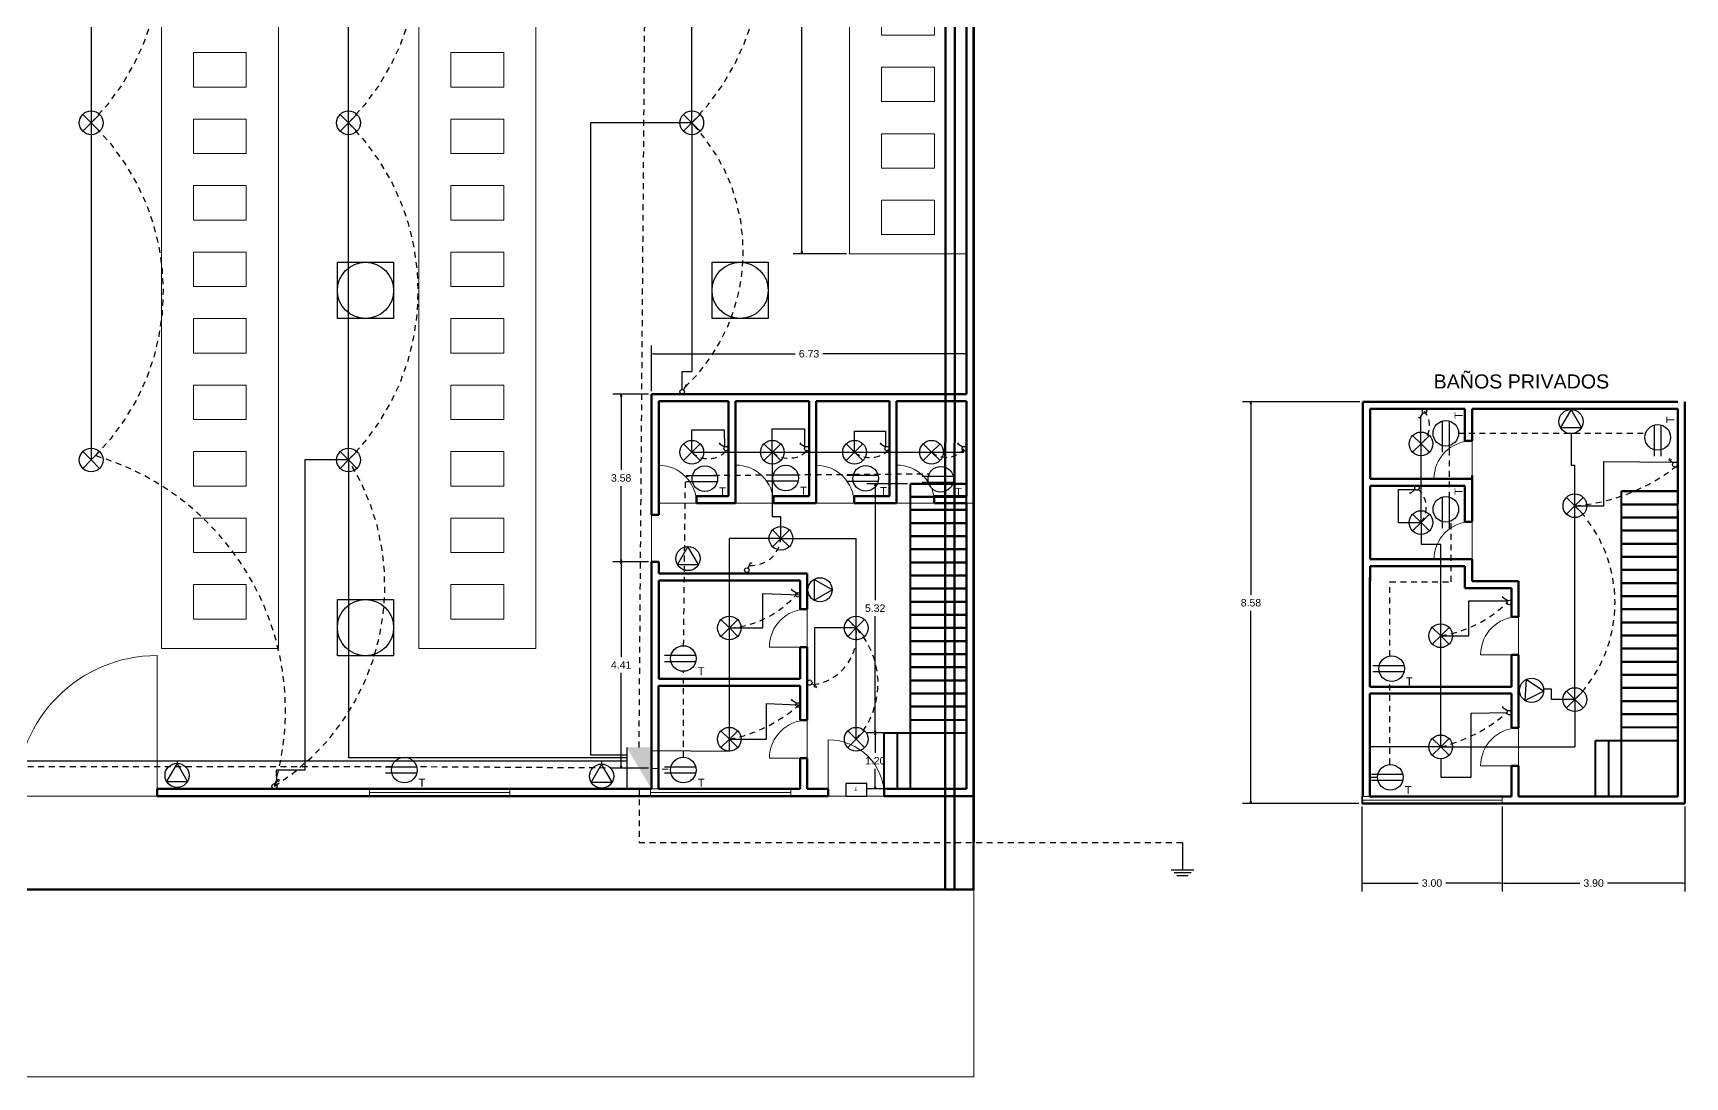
# Model space of a CAD drawing. Header units: metres. Extents: x -1 to 720, y -8 to 179.
# Drawn here: x 584.1 to 619.37, y 100.02 to 122.31 of the extents above; entities that cross this region are included whole.
import ezdxf

# ---------------------------------------------------------------- set-up
doc = ezdxf.new("R2010")
doc.units = ezdxf.units.M
doc.header["$PDMODE"] = 34
doc.linetypes.add('HIDDEN2', pattern=[0.1875, 0.125, -0.0625])
for name, color, linetype in [('0-ANOTATION', 7, 'Continuous'), ('0-Dimension', 9, 'Continuous'), ('E-AUXL', 7, 'Continuous')]:
    doc.layers.add(name, color=color, linetype=linetype)
for name, color, linetype, lineweight in [('A-AREA', 7, 'Continuous', 5), ('A-DOOR', 251, 'Continuous', 18), ('A-EQPM', 46, 'Continuous', 18), ('A-FLOR-LEVL', 145, 'Continuous', 18), ('A-FURN', 46, 'Continuous', 18), ('A-GLAZ', 2, 'Continuous', 18), ('A-ROOF', 226, 'Continuous', 53), ('A-WALL', 7, 'Continuous', 60), ('S-BEAM', 1, 'Continuous', 50), ('S-STRS', 4, 'Continuous', 40), ('S-WALL', 7, 'Continuous', 60)]:
    doc.layers.add(name, color=color, linetype=linetype, lineweight=lineweight)
doc.styles.get("Standard").update_dxf_attribs({"font": 'arial.ttf'})
doc.dimstyles.new('DAPC Standard', dxfattribs={"dimtxt": 0.3, "dimasz": 0.18, "dimexe": 0.18, "dimexo": 0.0625, "dimgap": 0.09, "dimtad": 0, "dimtih": 1, "dimtoh": 1, "dimzin": 0, "dimdsep": 46, "dimtxsty": 'Standard', "dimblk": 'CLOSEDBLANK', "dimcen": 0.09, "dimazin": 0, "dimtfac": 1, "dimtofl": 0, "dimtmove": 0, "dimatfit": 3, "dimfxl": 1, "dimtolj": 1, "dimtzin": 0, "dimarcsym": 0})

# ---------------------------------------------------------------- blocks, each defined once
blk = doc.blocks.new('*U85')
at = {"layer": 'A-FURN'}
for points in [[(-1.25, 14.849), (1.25, 14.849), (1.25, 1.5), (-1.25, 1.5)], [(-1.25, -1.5), (1.25, -1.5), (1.25, -14.849), (-1.25, -14.849)]]:
    blk.add_lwpolyline(points, close=True, dxfattribs=at)
blk = doc.blocks.new('*U86')
at = {"layer": 'A-FURN', "color": 0, "linetype": 'ByBlock', "lineweight": -2, "transparency": 16777216}
for p in [(0, 0), (5.5, 0), (11, 0), (16.5, 0)]:
    blk.add_blockref('*U85', p, dxfattribs=at)
blk = doc.blocks.new('*U72')
at = {"layer": 'A-EQPM'}
blk.add_lwpolyline([(-0.565, -0.3675), (0.565, -0.3675), (0.565, 0.3675), (-0.565, 0.3675)], close=True, dxfattribs=at)
blk = doc.blocks.new('*U87')
at = {"layer": 'A-EQPM', "color": 0, "linetype": 'ByBlock', "lineweight": -2, "transparency": 16777216}
for p in [(0, 11.36), (0, 9.94), (0, 8.52), (0, 7.1), (0, 5.68), (0, 4.26), (0, 2.84), (0, 1.42), (0, 0)]:
    blk.add_blockref('*U72', p, dxfattribs=at)
blk = doc.blocks.new('*U73')
at = {"layer": 'A-EQPM'}
blk.add_lwpolyline([(-0.565, -0.3675), (0.565, -0.3675), (0.565, 0.3675), (-0.565, 0.3675)], close=True, dxfattribs=at)
blk = doc.blocks.new('*U74')
at = {"layer": 'A-EQPM', "color": 0, "linetype": 'ByBlock', "lineweight": -2, "transparency": 16777216}
for p in [(0, 11.36), (0, 9.94), (0, 8.52), (0, 7.1), (0, 5.68), (0, 4.26), (0, 2.84), (0, 1.42), (0, 0)]:
    blk.add_blockref('*U73', p, dxfattribs=at)
blk = doc.blocks.new('*U83')
at = {"layer": 'A-EQPM'}
blk.add_lwpolyline([(-0.565, -0.3675), (0.565, -0.3675), (0.565, 0.3675), (-0.565, 0.3675)], close=True, dxfattribs=at)
blk = doc.blocks.new('*U84')
at = {"layer": 'A-EQPM', "color": 0, "linetype": 'ByBlock', "lineweight": -2, "transparency": 16777216}
for p in [(0, 22.72), (0, 21.3), (0, 19.88), (0, 18.46), (0, 17.04), (0, 15.62), (0, 14.2), (0, 12.78), (0, 11.36), (0, 9.94), (0, 8.52), (0, 7.1), (0, 5.68), (0, 4.26), (0, 2.84), (0, 1.42), (0, 0)]:
    blk.add_blockref('*U83', p, dxfattribs=at)
blk = doc.blocks.new('RETIE-Lampara')
for points in [[(21.81, -2.47), (19.33, 0), (16.85, 2.47)], [(16.85, -2.47), (19.33, 0), (21.81, 2.47)]]:
    blk.add_lwpolyline(points)
blk.add_circle((19.33, 0), 3.5)
blk = doc.blocks.new('RETIE-Toma corriente monofásico')
for p, q in [((-5.87, 1), (3.87, 1)), ((-3.87, -1), (-5.87, -1)), ((3.87, -1), (-3.87, -1))]:
    blk.add_line(p, q)
blk.add_circle((0, 0), 4)
at = {"insert": (4.47, -2.71), "char_height": 2.5, "attachment_point": 1}
blk.add_mtext_dynamic_manual_height_columns('T', width=1.9041, gutter_width=12.5, heights=[0], dxfattribs=at)
blk = doc.blocks.new('RETIE-Tablero de distribucion')
for p, q in [((20, 0), (20, 12)), ((0, 0), (20, 0))]:
    blk.add_line(p, q)
blk.add_solid([(0, 0), (0, 12), (20, 12)])
blk = doc.blocks.new('RETIE- Interruptor unipolar con tiempo de cierre')
for p, q in [((9.5, 22.9), (29.6, 54.5)), ((29.6, 54.5), (35.4, 48.8))]:
    blk.add_line(p, q)
blk.add_circle((0, 13.4), 13.4)
blk = doc.blocks.new('RETIE - Interruptor bipolar')
for p, q in [((20, 86), (35, 112)), ((35, 112), (65, 164)), ((50, 138), (76, 123)), ((65, 164), (91, 149))]:
    blk.add_line(p, q)
blk.add_circle((0, 45), 45)
blk = doc.blocks.new('RETIE- Tierra')
for p, q in [((0, 85.4), (0, 14.6)), ((-29.3, 14.6), (29.3, 14.6)), ((-22, 7.3), (22, 7.3)), ((-14.6, 0), (14.6, 0))]:
    blk.add_line(p, q)
blk = doc.blocks.new('_ClosedBlank')
at = {"color": 0, "linetype": 'ByBlock', "lineweight": -2}
for p, q in [((-1, 0.17), (0, 0)), ((-1, 0.17), (-1, -0.17)), ((0, 0), (-1, -0.17))]:
    blk.add_line(p, q, dxfattribs=at)
blk = doc.blocks.new('*D342')
at = {"layer": '0-Dimension', "color": 0, "lineweight": -2, "transparency": 16777216}
for p, q in [((601.47, 141.871), (600.333, 141.871)), ((600.513, 141.826), (600.513, 129.906)), ((600.513, 117.645), (600.513, 129.565)), ((601.47, 117.6), (600.333, 117.6))]:
    blk.add_line(p, q, dxfattribs=at)
at = {"layer": 'Defpoints', "color": 0, "transparency": 16777216}
for p in [(600.513, 141.871), (601.533, 141.871), (601.533, 117.6)]:
    blk.add_point(p, dxfattribs=at)
at = {"layer": '0-Dimension', "color": 0, "lineweight": -2, "transparency": 16777216, "xscale": 0.045, "yscale": 0.045, "zscale": 0.045}
for p, rotation in [((600.513, 141.871), 90), ((600.513, 117.6), 270)]:
    blk.add_blockref('_ClosedBlank', p, dxfattribs=dict(at, rotation=rotation))
at = {"layer": '0-Dimension', "color": 0, "transparency": 16777216, "insert": (600.513, 129.736), "char_height": 0.16, "attachment_point": 5}
blk.add_mtext('\\A1;24.27', dxfattribs=at)
blk = doc.blocks.new('*D343')
at = {"layer": '0-Dimension', "color": 0, "lineweight": -2, "transparency": 16777216}
for p, q in [((597.305, 114.663), (597.305, 115.644)), ((597.35, 115.464), (600.371, 115.464)), ((603.988, 115.464), (600.967, 115.464)), ((604.033, 114.663), (604.033, 115.644))]:
    blk.add_line(p, q, dxfattribs=at)
at = {"layer": 'Defpoints', "color": 0, "transparency": 16777216}
for p in [(604.033, 115.464), (597.305, 114.6), (604.033, 114.6)]:
    blk.add_point(p, dxfattribs=at)
at = {"layer": '0-Dimension', "color": 0, "lineweight": -2, "transparency": 16777216, "xscale": 0.045, "yscale": 0.045, "zscale": 0.045, "rotation": 180}
blk.add_blockref('_ClosedBlank', (597.305, 115.464), dxfattribs=at)
at = {"layer": '0-Dimension', "color": 0, "lineweight": -2, "transparency": 16777216, "xscale": 0.045, "yscale": 0.045, "zscale": 0.045}
blk.add_blockref('_ClosedBlank', (604.033, 115.464), dxfattribs=at)
at = {"layer": '0-Dimension', "color": 0, "transparency": 16777216, "insert": (600.669, 115.464), "char_height": 0.16, "attachment_point": 5}
blk.add_mtext('\\A1;6.73', dxfattribs=at)
blk = doc.blocks.new('*D346')
at = {"layer": '0-Dimension', "color": 0, "lineweight": -2, "transparency": 16777216}
for p, q in [((597.243, 111.022), (596.476, 111.022)), ((596.656, 110.977), (596.656, 108.989)), ((596.656, 106.66), (596.656, 108.648)), ((597.243, 106.615), (596.476, 106.615))]:
    blk.add_line(p, q, dxfattribs=at)
at = {"layer": 'Defpoints', "color": 0, "transparency": 16777216}
for p in [(596.656, 111.022), (597.305, 111.022), (597.305, 106.615)]:
    blk.add_point(p, dxfattribs=at)
at = {"layer": '0-Dimension', "color": 0, "lineweight": -2, "transparency": 16777216, "xscale": 0.045, "yscale": 0.045, "zscale": 0.045}
for p, rotation in [((596.656, 111.022), 90), ((596.656, 106.615), 270)]:
    blk.add_blockref('_ClosedBlank', p, dxfattribs=dict(at, rotation=rotation))
at = {"layer": '0-Dimension', "color": 0, "transparency": 16777216, "insert": (596.656, 108.818), "char_height": 0.16, "attachment_point": 5}
blk.add_mtext('\\A1;4.41', dxfattribs=at)
blk = doc.blocks.new('*D347')
at = {"layer": '0-Dimension', "color": 0, "lineweight": -2, "transparency": 16777216}
for p, q in [((597.243, 114.6), (596.476, 114.6)), ((596.656, 114.555), (596.656, 112.983)), ((596.656, 111.067), (596.656, 112.639)), ((597.243, 111.022), (596.476, 111.022))]:
    blk.add_line(p, q, dxfattribs=at)
at = {"layer": 'Defpoints', "color": 0, "transparency": 16777216}
for p in [(596.656, 114.6), (597.305, 114.6), (597.305, 111.022)]:
    blk.add_point(p, dxfattribs=at)
at = {"layer": '0-Dimension', "color": 0, "lineweight": -2, "transparency": 16777216, "xscale": 0.045, "yscale": 0.045, "zscale": 0.045}
for p, rotation in [((596.656, 114.6), 90), ((596.656, 111.022), 270)]:
    blk.add_blockref('_ClosedBlank', p, dxfattribs=dict(at, rotation=rotation))
at = {"layer": '0-Dimension', "color": 0, "transparency": 16777216, "insert": (596.656, 112.811), "char_height": 0.16, "attachment_point": 5}
blk.add_mtext('\\A1;3.58', dxfattribs=at)
blk = doc.blocks.new('*D348')
at = {"layer": '0-Dimension', "color": 0, "lineweight": -2, "transparency": 16777216}
for p, q in [((602.77, 112.69), (601.901, 112.69)), ((602.081, 112.645), (602.081, 110.202)), ((602.081, 107.415), (602.081, 109.859)), ((602.77, 107.37), (601.901, 107.37))]:
    blk.add_line(p, q, dxfattribs=at)
at = {"layer": 'Defpoints', "color": 0, "transparency": 16777216}
for p in [(602.833, 112.69), (602.081, 107.37), (602.833, 107.37)]:
    blk.add_point(p, dxfattribs=at)
at = {"layer": '0-Dimension', "color": 0, "lineweight": -2, "transparency": 16777216, "xscale": 0.045, "yscale": 0.045, "zscale": 0.045}
for p, rotation in [((602.081, 112.69), 90), ((602.081, 107.37), 270)]:
    blk.add_blockref('_ClosedBlank', p, dxfattribs=dict(at, rotation=rotation))
at = {"layer": '0-Dimension', "color": 0, "transparency": 16777216, "insert": (602.081, 110.03), "char_height": 0.16, "attachment_point": 5}
blk.add_mtext('\\A1;5.32', dxfattribs=at)
blk = doc.blocks.new('*D349')
at = {"layer": '0-Dimension', "color": 0, "lineweight": -2, "transparency": 16777216}
for p, q in [((602.77, 107.37), (601.901, 107.37)), ((602.081, 107.325), (602.081, 106.943)), ((602.081, 106.218), (602.081, 106.6)), ((602.77, 106.173), (601.901, 106.173))]:
    blk.add_line(p, q, dxfattribs=at)
at = {"layer": 'Defpoints', "color": 0, "transparency": 16777216}
for p in [(602.833, 107.37), (602.081, 106.173), (602.833, 106.173)]:
    blk.add_point(p, dxfattribs=at)
at = {"layer": '0-Dimension', "color": 0, "lineweight": -2, "transparency": 16777216, "xscale": 0.045, "yscale": 0.045, "zscale": 0.045}
for p, rotation in [((602.081, 107.37), 90), ((602.081, 106.173), 270)]:
    blk.add_blockref('_ClosedBlank', p, dxfattribs=dict(at, rotation=rotation))
at = {"layer": '0-Dimension', "color": 0, "transparency": 16777216, "insert": (602.081, 106.772), "char_height": 0.16, "attachment_point": 5}
blk.add_mtext('\\A1;1.20', dxfattribs=at)
blk = doc.blocks.new('*D371')
at = {"layer": '0-Dimension', "color": 0, "lineweight": -2, "transparency": 16777216}
for p, q in [((612.472, 105.794), (612.472, 103.981)), ((615.472, 105.794), (615.472, 103.981)), ((612.517, 104.161), (613.674, 104.161)), ((615.427, 104.161), (614.269, 104.161))]:
    blk.add_line(p, q, dxfattribs=at)
at = {"layer": 'Defpoints', "color": 0, "transparency": 16777216}
for p in [(612.472, 105.857), (615.472, 105.857), (615.472, 104.161)]:
    blk.add_point(p, dxfattribs=at)
at = {"layer": '0-Dimension', "color": 0, "lineweight": -2, "transparency": 16777216, "xscale": 0.045, "yscale": 0.045, "zscale": 0.045, "rotation": 180}
blk.add_blockref('_ClosedBlank', (612.472, 104.161), dxfattribs=at)
at = {"layer": '0-Dimension', "color": 0, "lineweight": -2, "transparency": 16777216, "xscale": 0.045, "yscale": 0.045, "zscale": 0.045}
blk.add_blockref('_ClosedBlank', (615.472, 104.161), dxfattribs=at)
at = {"layer": '0-Dimension', "color": 0, "transparency": 16777216, "insert": (613.972, 104.161), "char_height": 0.16, "attachment_point": 5}
blk.add_mtext('\\A1;3.00', dxfattribs=at)
blk = doc.blocks.new('*D372')
at = {"layer": '0-Dimension', "color": 0, "lineweight": -2, "transparency": 16777216}
for p, q in [((615.472, 105.794), (615.472, 103.981)), ((619.374, 105.794), (619.374, 103.981)), ((615.517, 104.161), (617.126, 104.161)), ((619.329, 104.161), (617.721, 104.161))]:
    blk.add_line(p, q, dxfattribs=at)
at = {"layer": 'Defpoints', "color": 0, "transparency": 16777216}
for p in [(615.472, 105.857), (619.374, 105.857), (619.374, 104.161)]:
    blk.add_point(p, dxfattribs=at)
at = {"layer": '0-Dimension', "color": 0, "lineweight": -2, "transparency": 16777216, "xscale": 0.045, "yscale": 0.045, "zscale": 0.045, "rotation": 180}
blk.add_blockref('_ClosedBlank', (615.472, 104.161), dxfattribs=at)
at = {"layer": '0-Dimension', "color": 0, "lineweight": -2, "transparency": 16777216, "xscale": 0.045, "yscale": 0.045, "zscale": 0.045}
blk.add_blockref('_ClosedBlank', (619.374, 104.161), dxfattribs=at)
at = {"layer": '0-Dimension', "color": 0, "transparency": 16777216, "insert": (617.423, 104.161), "char_height": 0.16, "attachment_point": 5}
blk.add_mtext('\\A1;3.90', dxfattribs=at)
blk = doc.blocks.new('*D373')
at = {"layer": '0-Dimension', "color": 0, "lineweight": -2, "transparency": 16777216}
for p, q in [((612.432, 114.437), (609.926, 114.437)), ((610.106, 114.392), (610.106, 110.319)), ((610.106, 105.902), (610.106, 109.975)), ((612.409, 105.857), (609.926, 105.857))]:
    blk.add_line(p, q, dxfattribs=at)
at = {"layer": 'Defpoints', "color": 0, "transparency": 16777216}
for p in [(610.106, 114.437), (612.494, 114.437), (612.472, 105.857)]:
    blk.add_point(p, dxfattribs=at)
at = {"layer": '0-Dimension', "color": 0, "lineweight": -2, "transparency": 16777216, "xscale": 0.045, "yscale": 0.045, "zscale": 0.045}
for p, rotation in [((610.106, 114.437), 90), ((610.106, 105.857), 270)]:
    blk.add_blockref('_ClosedBlank', p, dxfattribs=dict(at, rotation=rotation))
at = {"layer": '0-Dimension', "color": 0, "transparency": 16777216, "insert": (610.106, 110.147), "char_height": 0.16, "attachment_point": 5}
blk.add_mtext('\\A1;8.58', dxfattribs=at)

msp = doc.modelspace()

# ---------------------------------------------------------------- linework, layer by layer
msp.add_line((612.472, 106.01), (612.494, 105.857))
at = {"layer": '0-ANOTATION', "color": 240, "linetype": 'HIDDEN2', "true_color": 0xed1f24}
for p, q in [((597.04, 107.057), (597.299, 140.633)), ((614.535, 113.77), (618.519, 113.77)), ((614.347, 112.388), (614.347, 113.472)), ((599.907, 112.878), (601.62, 112.89)), ((601.62, 112.89), (603.237, 112.902)), ((597.991, 109.229), (598.03, 112.844)), ((598.03, 112.844), (598.179, 112.865)), ((598.179, 112.865), (599.907, 112.878)), ((614.385, 110.594), (614.385, 111.865)), ((613.075, 109.006), (613.075, 110.594)), ((613.075, 110.594), (614.385, 110.594)), ((597.985, 106.847), (597.985, 108.683)), ((613.069, 106.699), (613.069, 108.444)), ((591.76, 106.642), (577.056, 106.642)), ((596.775, 106.615), (592.29, 106.642)), ((597.305, 106.615), (597.712, 106.59)), ((612.66, 106.422), (612.799, 106.422)), ((597.04, 106.173), (597.04, 105.026)), ((597.04, 105.026), (608.646, 105.026))]:
    msp.add_line(p, q, dxfattribs=at)
at = {"layer": '0-ANOTATION', "color": 240, "linetype": 'Continuous', "true_color": 0xed1f24}
for p, q in [((585.339, 134.796), (585.339, 113.196)), ((590.834, 113.196), (590.834, 134.796)), ((598.165, 120.396), (598.165, 127.596)), ((598.165, 120.396), (596.003, 120.396)), ((596.003, 120.396), (596.003, 106.899)), ((598.165, 120.396), (598.165, 115.087)), ((597.956, 114.7), (597.956, 115.085)), ((597.956, 115.085), (598.165, 115.085)), ((613.734, 113.539), (613.734, 114.13)), ((598.165, 113.362), (598.165, 113.838)), ((598.165, 113.838), (598.859, 113.838)), ((598.859, 113.838), (598.864, 113.471)), ((599.885, 113.362), (599.885, 113.858)), ((599.885, 113.858), (600.571, 113.858)), ((600.571, 113.858), (600.571, 113.462)), ((601.641, 113.362), (601.641, 113.813)), ((601.641, 113.813), (602.299, 113.813)), ((602.299, 113.813), (602.299, 113.47)), ((616.941, 113.758), (616.941, 113.084)), ((598.165, 113.362), (603.286, 113.362)), ((599.885, 113.362), (599.885, 111.983)), ((603.286, 113.362), (603.977, 113.362)), ((603.975, 113.362), (603.975, 113.39)), ((613.738, 111.86), (613.738, 113.54)), ((590.834, 113.196), (589.903, 113.196)), ((589.903, 113.196), (589.903, 106.571)), ((590.834, 113.196), (590.834, 106.835)), ((616.941, 113.084), (617.025, 113.084)), ((617.025, 112.219), (617.025, 113.084)), ((617.642, 112.219), (617.642, 113.164)), ((617.642, 113.164), (619.167, 113.152)), ((613.258, 111.854), (613.258, 112.564)), ((613.258, 112.564), (613.627, 112.564)), ((617.025, 108.079), (617.025, 112.219)), ((617.025, 112.219), (617.642, 112.219)), ((600.069, 111.983), (599.885, 111.983)), ((600.069, 111.522), (600.069, 111.983)), ((613.73, 111.854), (613.258, 111.854)), ((613.738, 111.86), (613.738, 111.391)), ((598.968, 111.44), (598.968, 111.522)), ((600.069, 111.522), (598.968, 111.522)), ((600.069, 111.522), (601.676, 111.522)), ((601.676, 107.232), (601.676, 111.522)), ((598.968, 109.608), (598.968, 111.44)), ((614.158, 111.391), (613.738, 111.391)), ((614.158, 109.443), (614.158, 111.391)), ((599.683, 109.608), (599.683, 110.347)), ((599.683, 110.347), (600.482, 110.316)), ((614.757, 109.443), (614.757, 110.191)), ((614.757, 110.191), (615.579, 110.191)), ((598.968, 107.232), (598.968, 109.608)), ((598.968, 109.608), (599.683, 109.608)), ((601.676, 109.608), (600.788, 109.608)), ((600.788, 109.608), (600.788, 108.375)), ((614.158, 107.069), (614.158, 109.443)), ((614.158, 109.443), (614.757, 109.443)), ((616.526, 108.304), (616.356, 108.304)), ((616.526, 108.079), (616.526, 108.304)), ((599.759, 107.232), (599.759, 107.992)), ((599.759, 107.992), (600.434, 107.964)), ((617.025, 108.079), (616.526, 108.079)), ((617.025, 108.079), (617.025, 107.069)), ((614.812, 107.792), (615.575, 107.801)), ((614.812, 107.712), (614.812, 107.792)), ((614.812, 106.424), (614.812, 107.712)), ((596.003, 106.899), (596.775, 106.899)), ((597.307, 106.993), (598.968, 106.979)), ((598.968, 106.979), (598.968, 107.232)), ((598.968, 107.232), (599.759, 107.232)), ((614.158, 107.069), (612.644, 107.069)), ((614.158, 107.069), (617.025, 107.069)), ((596.775, 106.765), (580.113, 106.765)), ((587.178, 106.766), (587.178, 106.719)), ((589.903, 106.571), (589.287, 106.571)), ((589.287, 106.571), (589.298, 106.312)), ((596.774, 106.835), (590.834, 106.835)), ((596.24, 106.766), (596.24, 106.704)), ((614.158, 106.815), (614.158, 106.424)), ((614.158, 106.424), (614.812, 106.424))]:
    msp.add_line(p, q, dxfattribs=at)
at = {"layer": '0-ANOTATION'}
for points in [[(616.941, 114.275), (616.718, 113.887), (617.165, 113.887)], [(598.084, 111.349), (597.861, 110.961), (598.308, 110.961)], [(601.162, 110.423), (600.775, 110.647), (600.775, 110.2)], [(615.954, 108.063), (616.356, 108.26), (615.985, 108.51)], [(587.174, 106.719), (586.95, 106.332), (587.397, 106.332)], [(596.239, 106.703), (596.015, 106.315), (596.463, 106.315)]]:
    msp.add_lwpolyline(points, close=True, dxfattribs=at)
at = {"layer": '0-ANOTATION', "color": 240, "true_color": 0xed1f24}
msp.add_lwpolyline([(601.452, 106.02), (601.9, 106.02), (601.9, 106.287), (601.452, 106.287)], close=True, dxfattribs=at)
at = {"layer": '0-ANOTATION'}
for centre in [(616.941, 114.016), (598.084, 111.091), (600.904, 110.423), (616.099, 108.277), (587.174, 106.461), (596.239, 106.444)]:
    msp.add_circle(centre, 0.258, dxfattribs=at)
at = {"layer": '0-ANOTATION', "color": 240, "linetype": 'HIDDEN2', "true_color": 0xed1f24}
for centre, radius, start, end in [((581.739, 123.996), 5.091, 315, 45), ((587.234, 123.996), 5.091, 315, 45), ((594.565, 123.996), 5.091, 315, 45), ((581.918, 116.796), 4.965, 314.9999, 44.9997), ((587.234, 116.796), 5.091, 315, 45), ((595.27, 117.644), 3.994, 313.5491, 43.5491), ((613.426, 113.927), 0.497, 308.8595, 38.8595), ((583.813, 107.845), 5.676, 343.4625, 73.4625), ((598.518, 113.742), 0.518, 227.0894, 317.0894), ((600.24, 113.792), 0.558, 230.4583, 320.4583), ((601.973, 113.775), 0.53, 231.1391, 321.1391), ((603.598, 113.748), 0.496, 231.0438, 321.0438), ((586.56, 110.503), 5.052, 302.222, 32.222), ((616.714, 116.22), 4.013, 274.4408, 308.6808), ((613.327, 112.185), 0.524, 321.7185, 51.7185), ((614.955, 110.149), 2.927, 315, 45), ((599.443, 111.572), 0.628, 265.5108, 355.5108), ((598.821, 111.689), 2.086, 274.0288, 320.6395), ((613.789, 111.946), 2.53, 278.3818, 314.8939), ((600.613, 109.461), 1.073, 277.8847, 7.8847), ((600.399, 108.42), 1.744, 317.0864, 47.0864), ((598.359, 110.347), 3.173, 281.0539, 311.3221), ((613.316, 110.437), 3.472, 284.0351, 310.5901)]:
    msp.add_arc(centre, radius, start, end, dxfattribs=at)
at = {"layer": 'A-AREA'}
for p, q in [((604.185, 100.02), (604.185, 154.02)), ((604.185, 106.02), (570.185, 106.02)), ((604.185, 100.02), (604.185, 106.02)), ((570.185, 100.02), (604.185, 100.02))]:
    msp.add_line(p, q, dxfattribs=at)
at = {"layer": 'A-DOOR'}
for p, q in [((614.827, 114.438), (614.827, 114.437)), ((614.827, 114.288), (614.827, 113.603)), ((614.827, 113.603), (614.827, 112.793)), ((597.46, 112.273), (598.305, 112.273)), ((597.46, 112.273), (597.46, 112.023)), ((597.46, 112.273), (597.46, 112.023)), ((599.91, 112.273), (599.1, 112.273)), ((600.745, 112.273), (599.985, 112.273)), ((600.82, 112.273), (601.63, 112.273)), ((603.35, 112.273), (602.54, 112.273)), ((604.185, 112.273), (603.425, 112.273)), ((614.827, 111.078), (614.827, 111.923)), ((597.46, 111.022), (597.46, 110.772)), ((597.46, 111.022), (597.46, 110.772)), ((597.46, 110.772), (598.47, 110.772)), ((598.47, 110.772), (598.563, 110.772)), ((612.649, 110.858), (612.649, 110.608)), ((612.649, 110.858), (612.649, 110.608)), ((600.632, 110.012), (600.632, 109.202)), ((615.821, 109.848), (615.821, 109.038)), ((586.745, 106.02), (586.745, 109.02)), ((600.482, 109.202), (599.822, 109.202)), ((615.671, 109.038), (615.011, 109.038)), ((600.632, 107.637), (600.632, 106.827)), ((615.821, 107.474), (615.821, 106.664)), ((601.076, 106.173), (601.076, 107.22)), ((600.482, 106.827), (599.822, 106.827)), ((615.671, 106.664), (615.011, 106.664)), ((580.745, 106.02), (586.745, 106.02)), ((586.745, 106.02), (590.185, 106.02)), ((601.076, 106.02), (602.276, 106.02))]:
    msp.add_line(p, q, dxfattribs=at)
for centre, radius, start, end in [((614.824, 112.793), 0.81, 89.7614, 180.0299), ((597.455, 112.273), 0.81, 359.999, 89.6678), ((599.101, 112.277), 0.81, 359.7614, 90.0299), ((600.82, 112.273), 0.81, 359.999, 89.6678), ((602.54, 112.277), 0.81, 359.7614, 90.0299), ((614.827, 111.073), 0.81, 89.999, 179.6678), ((600.632, 109.202), 0.81, 90, 180), ((615.821, 109.038), 0.81, 90, 180), ((586.745, 106.02), 3, 90, 180), ((600.632, 106.827), 0.81, 90, 180), ((615.821, 106.664), 0.81, 90, 180), ((601.076, 106.02), 1.2, 0, 90)]:
    msp.add_arc(centre, radius, start, end, dxfattribs=at)
at = {"layer": 'A-FLOR-LEVL'}
for p, q in [((597.305, 114.6), (597.305, 106.173)), ((597.305, 114.6), (604.033, 114.6)), ((612.494, 114.437), (612.494, 111.86)), ((612.494, 114.437), (619.222, 114.437)), ((612.494, 110.858), (612.494, 106.01))]:
    msp.add_line(p, q, dxfattribs=at)
at = {"layer": 'A-FURN'}
msp.add_lwpolyline([(604.033, 117.6), (601.533, 117.6), (601.533, 141.871), (604.033, 141.871)], close=True, dxfattribs=at)
at = {"layer": 'A-GLAZ'}
for p, q in [((594.282, 106.173), (591.282, 106.173)), ((591.282, 106.173), (591.282, 106.02)), ((591.282, 106.097), (594.282, 106.097)), ((591.282, 106.02), (594.282, 106.02)), ((591.645, 106.02), (593.644, 106.02)), ((594.282, 106.02), (594.282, 106.173)), ((594.514, 106.02), (596.513, 106.02)), ((600.282, 106.173), (597.282, 106.173)), ((597.282, 106.173), (597.282, 106.02)), ((597.282, 106.097), (600.282, 106.097)), ((597.282, 106.02), (600.282, 106.02)), ((600.282, 106.02), (600.282, 106.173)), ((612.472, 106.01), (612.472, 105.857)), ((612.472, 106.01), (615.472, 106.01)), ((612.472, 105.933), (615.472, 105.933)), ((612.472, 105.857), (615.472, 105.857)), ((615.472, 106.01), (615.472, 105.857))]:
    msp.add_line(p, q, dxfattribs=at)
at = {"layer": 'A-ROOF'}
for p, q in [((603.778, 104.02), (603.785, 143.82)), ((604.185, 106.02), (604.185, 142.02)), ((604.185, 106.02), (604.178, 104.02)), ((604.185, 106.02), (604.185, 106.02)), ((604.178, 104.02), (570.185, 104.02)), ((604.178, 104.02), (603.778, 104.02))]:
    msp.add_line(p, q, dxfattribs=at)
at = {"layer": 'A-WALL'}
for p, q in [((604.033, 114.6), (604.033, 141.871)), ((604.185, 114.6), (604.185, 142.02)), ((597.305, 114.6), (597.305, 112.273)), ((597.305, 112.273), (597.305, 114.6)), ((597.305, 114.6), (604.033, 114.6)), ((597.46, 114.451), (597.46, 112.273)), ((597.46, 114.451), (598.871, 114.451)), ((599.1, 114.451), (600.67, 114.451)), ((604.033, 114.6), (600.745, 114.6)), ((600.82, 112.273), (600.82, 114.455)), ((600.895, 114.451), (602.386, 114.451)), ((602.54, 114.451), (604.033, 114.451)), ((604.033, 112.421), (604.033, 114.451)), ((604.033, 114.451), (604.033, 112.421)), ((604.185, 112.273), (604.185, 114.6)), ((612.494, 114.437), (612.494, 112.11)), ((612.494, 112.11), (612.494, 114.437)), ((612.494, 114.437), (619.222, 114.437)), ((614.827, 114.438), (614.827, 114.437)), ((619.222, 114.437), (615.934, 114.437)), ((617.962, 114.438), (617.962, 114.437)), ((619.374, 112.11), (619.374, 114.437)), ((612.649, 114.288), (614.677, 114.288)), ((612.649, 112.868), (612.649, 114.288)), ((612.649, 112.793), (612.649, 114.288)), ((612.95, 114.288), (614.677, 114.288)), ((614.677, 114.288), (614.677, 113.603)), ((614.827, 114.288), (614.827, 113.603)), ((614.827, 114.288), (616.087, 114.288)), ((614.827, 114.288), (619.222, 114.288)), ((619.222, 112.258), (619.222, 114.288)), ((619.222, 114.288), (619.222, 112.258)), ((614.827, 113.603), (614.677, 113.603)), ((597.46, 112.273), (597.46, 113.083)), ((612.649, 112.793), (614.827, 112.793)), ((612.649, 111.078), (612.649, 112.643)), ((614.677, 112.643), (612.649, 112.643)), ((612.649, 111.153), (612.649, 112.564)), ((614.677, 111.876), (614.677, 112.643)), ((614.677, 112.564), (614.677, 111.987)), ((614.827, 112.868), (614.827, 112.718)), ((614.827, 112.718), (614.827, 111.998)), ((614.827, 112.718), (614.827, 111.883)), ((614.827, 112.718), (614.827, 112.643)), ((597.305, 112.273), (597.305, 112.023)), ((597.46, 112.273), (597.46, 112.023)), ((597.46, 112.273), (597.46, 112.023)), ((598.265, 112.273), (598.265, 112.423)), ((598.265, 112.423), (598.871, 112.423)), ((599.025, 112.273), (598.265, 112.273)), ((598.871, 112.423), (598.294, 112.423)), ((599.025, 112.273), (598.305, 112.273)), ((599.1, 112.273), (599.025, 112.273)), ((600.745, 112.273), (599.91, 112.273)), ((599.91, 112.277), (599.91, 112.427)), ((600.67, 112.423), (599.91, 112.423)), ((600.745, 112.273), (600.595, 112.273)), ((600.745, 112.273), (600.82, 112.273)), ((601.63, 112.273), (601.63, 112.423)), ((601.63, 112.423), (602.386, 112.423)), ((602.465, 112.273), (601.63, 112.273)), ((602.311, 112.423), (601.734, 112.423)), ((602.465, 112.273), (601.745, 112.273)), ((602.54, 112.273), (602.465, 112.273)), ((603.343, 112.277), (603.343, 112.427)), ((604.035, 112.423), (603.343, 112.423)), ((604.033, 112.273), (603.35, 112.273)), ((604.033, 112.273), (604.033, 106.173)), ((604.185, 112.273), (604.185, 106.02)), ((597.46, 112.023), (597.305, 112.023)), ((612.494, 112.11), (612.494, 111.86)), ((612.494, 111.86), (612.494, 110.858)), ((614.827, 111.876), (614.677, 111.876)), ((619.222, 112.11), (619.222, 106.01)), ((619.374, 112.11), (619.374, 105.857)), ((597.305, 111.022), (597.305, 110.772)), ((597.46, 111.022), (597.305, 111.022)), ((597.305, 110.772), (597.305, 108.444)), ((597.46, 111.022), (597.46, 110.772)), ((597.46, 110.772), (597.46, 111.022)), ((597.46, 110.772), (598.025, 110.772)), ((598.47, 110.772), (597.46, 110.772)), ((598.025, 110.772), (597.871, 110.772)), ((598.069, 110.772), (598.025, 110.772)), ((598.47, 110.772), (598.563, 110.772)), ((598.563, 110.772), (599.373, 110.772)), ((600.482, 110.772), (599.373, 110.772)), ((600.482, 110.772), (600.632, 110.772)), ((600.632, 110.772), (600.632, 110.012)), ((600.632, 110.772), (600.632, 110.012)), ((612.494, 110.858), (612.494, 110.608)), ((612.65, 110.928), (612.647, 110.461)), ((614.827, 111.078), (612.649, 111.078)), ((612.649, 110.928), (614.676, 110.928)), ((612.649, 110.858), (612.649, 110.608)), ((612.649, 110.608), (612.649, 110.858)), ((614.676, 110.46), (614.676, 110.928)), ((614.827, 111.078), (614.827, 111.003)), ((614.827, 111.003), (614.827, 111.078)), ((614.827, 111.003), (614.827, 110.608)), ((597.458, 110.624), (598.036, 110.624)), ((597.458, 110.624), (597.458, 108.594)), ((597.458, 110.624), (598.47, 110.623)), ((597.458, 110.624), (598.069, 110.623)), ((598.069, 110.623), (598.015, 110.623)), ((598.563, 110.623), (598.47, 110.623)), ((599.373, 110.623), (598.563, 110.623)), ((599.373, 110.623), (600.482, 110.623)), ((600.482, 110.623), (600.482, 110.012)), ((600.482, 110.623), (600.482, 110.012)), ((612.494, 110.608), (612.494, 108.281)), ((612.647, 110.461), (612.646, 110.211)), ((612.647, 110.461), (612.647, 108.354)), ((614.827, 110.46), (614.676, 110.46)), ((614.827, 110.608), (615.671, 110.608)), ((615.671, 110.46), (614.827, 110.46)), ((615.671, 110.608), (615.821, 110.608)), ((615.671, 110.46), (615.671, 109.848)), ((615.671, 110.46), (615.671, 109.848)), ((615.821, 110.608), (615.821, 109.848)), ((615.821, 110.608), (615.821, 109.848)), ((600.632, 110.012), (600.482, 110.012)), ((615.821, 109.848), (615.671, 109.848)), ((600.482, 109.202), (600.482, 108.594)), ((600.632, 109.202), (600.482, 109.202)), ((600.632, 109.202), (600.632, 108.442)), ((615.671, 109.038), (615.671, 108.431)), ((615.821, 109.038), (615.671, 109.038)), ((615.821, 109.038), (615.821, 108.279)), ((597.305, 108.594), (597.305, 108.444)), ((597.305, 108.444), (597.305, 106.173)), ((600.632, 108.442), (600.632, 107.637)), ((600.632, 108.442), (600.632, 107.637)), ((612.494, 108.431), (612.494, 108.281)), ((615.671, 108.354), (612.646, 108.354)), ((615.671, 108.354), (615.671, 108.431)), ((615.821, 108.279), (615.821, 108.354)), ((597.455, 108.292), (597.455, 106.173)), ((600.482, 107.637), (600.482, 108.292)), ((612.494, 108.281), (612.494, 106.01)), ((612.644, 108.129), (612.646, 108.207)), ((612.644, 108.129), (612.644, 106.01)), ((612.646, 108.207), (615.671, 108.207)), ((615.671, 108.207), (615.671, 108.129)), ((615.671, 108.129), (615.671, 108.207)), ((615.671, 107.474), (615.671, 108.129)), ((615.821, 108.279), (615.821, 107.474)), ((615.821, 108.279), (615.821, 107.474)), ((615.821, 108.279), (615.821, 107.529)), ((600.482, 107.637), (600.632, 107.637)), ((615.671, 107.474), (615.821, 107.474)), ((600.482, 106.173), (600.482, 106.827)), ((600.632, 106.827), (600.482, 106.827)), ((600.632, 106.827), (600.632, 106.173)), ((615.671, 106.01), (615.671, 106.664)), ((615.821, 106.664), (615.671, 106.664)), ((615.821, 106.664), (615.821, 106.01)), ((597.305, 106.173), (586.745, 106.173)), ((597.305, 106.173), (586.745, 106.173)), ((586.745, 106.173), (586.745, 106.173)), ((586.745, 106.173), (586.745, 106.02)), ((586.745, 106.02), (601.074, 106.02)), ((597.305, 106.02), (600.632, 106.02)), ((597.455, 106.173), (600.482, 106.173)), ((600.632, 106.02), (600.482, 106.02)), ((600.632, 106.173), (601.076, 106.173)), ((600.632, 106.173), (601.076, 106.173)), ((601.074, 106.02), (601.074, 106.173)), ((602.276, 106.173), (602.276, 106.02)), ((602.276, 106.02), (604.185, 106.02)), ((602.332, 106.173), (604.033, 106.173)), ((612.494, 106.01), (612.472, 106.01)), ((612.494, 106.01), (612.472, 106.01)), ((612.494, 106.01), (612.472, 106.01)), ((612.494, 106.01), (612.472, 106.01)), ((612.472, 105.857), (616.322, 105.857)), ((612.472, 105.857), (616.322, 105.857)), ((612.494, 105.857), (615.821, 105.857)), ((612.494, 105.857), (615.821, 105.857)), ((612.644, 106.01), (615.671, 106.01)), ((615.821, 105.857), (615.671, 105.857)), ((615.821, 106.01), (616.322, 106.01)), ((615.821, 106.01), (616.322, 106.01)), ((616.322, 106.01), (617.522, 106.01)), ((617.522, 105.857), (616.322, 105.857)), ((617.522, 106.01), (619.222, 106.01)), ((617.522, 105.857), (619.374, 105.857))]:
    msp.add_line(p, q, dxfattribs=at)
at = {"layer": 'E-AUXL'}
for p, q in [((590.597, 117.417), (591.797, 117.417)), ((590.597, 116.217), (590.597, 117.417)), ((591.797, 117.417), (591.797, 116.217)), ((598.597, 117.417), (599.797, 117.417)), ((598.597, 116.217), (598.597, 117.417)), ((599.797, 117.417), (599.797, 116.217)), ((591.797, 116.217), (590.597, 116.217)), ((599.797, 116.217), (598.597, 116.217)), ((590.597, 110.217), (591.797, 110.217)), ((590.597, 109.017), (590.597, 110.217)), ((591.797, 110.217), (591.797, 109.017)), ((591.797, 109.017), (590.597, 109.017))]:
    msp.add_line(p, q, dxfattribs=at)
for centre in [(591.197, 116.817), (599.197, 116.817), (591.197, 109.617)]:
    msp.add_circle(centre, 0.6, dxfattribs=at)
at = {"layer": 'S-BEAM'}
for p, q in [((603.585, 143.42), (603.578, 104.02)), ((604.185, 143.42), (604.178, 104.02)), ((603.578, 104.02), (603.578, 104.62)), ((604.178, 104.02), (604.18, 104.62)), ((604.18, 104.62), (604.185, 104.62)), ((604.178, 104.02), (603.578, 104.02))]:
    msp.add_line(p, q, dxfattribs=at)
at = {"layer": 'S-STRS'}
for p, q in [((604.033, 107.37), (604.033, 113.25)), ((619.222, 107.207), (619.222, 113.087)), ((602.833, 112.69), (604.033, 112.69)), ((604.033, 112.69), (602.833, 112.69)), ((602.833, 107.37), (602.833, 112.69)), ((602.833, 112.41), (604.033, 112.41)), ((604.033, 112.41), (602.833, 112.41)), ((618.022, 112.527), (619.222, 112.527)), ((619.222, 112.527), (618.022, 112.527)), ((618.022, 107.207), (618.022, 112.527)), ((618.022, 112.247), (619.222, 112.247)), ((619.222, 112.247), (618.022, 112.247)), ((619.222, 106.378), (619.222, 112.258)), ((602.833, 112.13), (604.033, 112.13)), ((604.033, 112.13), (602.833, 112.13)), ((602.833, 111.85), (604.033, 111.85)), ((604.033, 111.85), (602.833, 111.85)), ((618.022, 111.967), (619.222, 111.967)), ((619.222, 111.967), (618.022, 111.967)), ((602.833, 111.57), (604.033, 111.57)), ((604.033, 111.57), (602.833, 111.57)), ((618.022, 111.687), (619.222, 111.687)), ((619.222, 111.687), (618.022, 111.687)), ((602.833, 111.29), (604.033, 111.29)), ((604.033, 111.29), (602.833, 111.29)), ((618.022, 111.407), (619.222, 111.407)), ((619.222, 111.407), (618.022, 111.407)), ((618.022, 111.127), (619.222, 111.127)), ((619.222, 111.127), (618.022, 111.127)), ((602.833, 111.01), (604.033, 111.01)), ((604.033, 111.01), (602.833, 111.01)), ((618.022, 110.847), (619.222, 110.847)), ((619.222, 110.847), (618.022, 110.847)), ((602.833, 110.73), (604.033, 110.73)), ((604.033, 110.73), (602.833, 110.73)), ((602.833, 110.45), (604.033, 110.45)), ((604.033, 110.45), (602.833, 110.45)), ((618.022, 110.567), (619.222, 110.567)), ((619.222, 110.567), (618.022, 110.567)), ((602.833, 110.17), (604.033, 110.17)), ((604.033, 110.17), (602.833, 110.17)), ((618.022, 110.287), (619.222, 110.287)), ((619.222, 110.287), (618.022, 110.287)), ((602.833, 109.89), (604.033, 109.89)), ((604.033, 109.89), (602.833, 109.89)), ((618.022, 110.007), (619.222, 110.007)), ((619.222, 110.007), (618.022, 110.007)), ((618.022, 109.727), (619.222, 109.727)), ((619.222, 109.727), (618.022, 109.727)), ((602.833, 109.61), (604.033, 109.61)), ((604.033, 109.61), (602.833, 109.61)), ((618.022, 109.447), (619.222, 109.447)), ((619.222, 109.447), (618.022, 109.447)), ((602.833, 109.33), (604.033, 109.33)), ((604.033, 109.33), (602.833, 109.33)), ((602.833, 109.05), (604.033, 109.05)), ((604.033, 109.05), (602.833, 109.05)), ((618.022, 109.167), (619.222, 109.167)), ((619.222, 109.167), (618.022, 109.167)), ((602.833, 108.77), (604.033, 108.77)), ((604.033, 108.77), (602.833, 108.77)), ((618.022, 108.887), (619.222, 108.887)), ((619.222, 108.887), (618.022, 108.887)), ((602.833, 108.49), (604.033, 108.49)), ((604.033, 108.49), (602.833, 108.49)), ((618.022, 108.607), (619.222, 108.607)), ((619.222, 108.607), (618.022, 108.607)), ((618.022, 108.327), (619.222, 108.327)), ((619.222, 108.327), (618.022, 108.327)), ((602.833, 108.21), (604.033, 108.21)), ((604.033, 108.21), (602.833, 108.21)), ((602.833, 107.37), (602.833, 108.202)), ((602.833, 107.37), (602.833, 108.202)), ((618.022, 108.047), (619.222, 108.047)), ((619.222, 108.047), (618.022, 108.047)), ((618.022, 107.207), (618.022, 108.039)), ((618.022, 107.207), (618.022, 108.039)), ((602.833, 107.93), (604.033, 107.93)), ((604.033, 107.93), (602.833, 107.93)), ((602.833, 107.65), (604.033, 107.65)), ((618.022, 107.767), (619.222, 107.767)), ((619.222, 107.767), (618.022, 107.767)), ((602.273, 106.173), (602.273, 107.37)), ((602.273, 107.37), (602.553, 107.37)), ((602.553, 107.37), (602.553, 106.173)), ((602.553, 107.37), (604.033, 107.37)), ((602.833, 107.37), (604.033, 107.37)), ((602.833, 106.173), (602.833, 107.37)), ((618.022, 107.487), (619.222, 107.487)), ((617.462, 106.01), (617.462, 107.207)), ((617.462, 107.207), (617.742, 107.207)), ((617.742, 107.207), (617.742, 106.01)), ((617.742, 107.207), (619.222, 107.207)), ((618.022, 107.207), (619.222, 107.207)), ((618.022, 106.01), (618.022, 107.207)), ((602.553, 106.173), (602.273, 106.173)), ((602.553, 106.173), (602.332, 106.173)), ((604.033, 106.173), (602.833, 106.173)), ((617.742, 106.01), (617.462, 106.01)), ((617.742, 106.01), (617.522, 106.01)), ((619.222, 106.01), (618.022, 106.01))]:
    msp.add_line(p, q, dxfattribs=at)
at = {"layer": 'S-WALL'}
for p, q in [((598.871, 114.451), (598.871, 114.451)), ((598.871, 114.451), (598.946, 114.451)), ((598.946, 114.451), (598.946, 112.423)), ((599.1, 112.273), (599.1, 114.451)), ((600.67, 114.451), (600.67, 112.423)), ((600.82, 114.455), (600.895, 114.455)), ((602.311, 114.451), (602.386, 114.451)), ((602.386, 114.451), (602.386, 112.423)), ((602.54, 112.273), (602.54, 114.451)), ((598.871, 112.423), (598.946, 112.423)), ((599.025, 112.273), (599.1, 112.273)), ((600.67, 112.273), (600.82, 112.273)), ((602.386, 112.273), (602.465, 112.273)), ((602.386, 112.273), (602.54, 112.273)), ((600.482, 108.519), (600.482, 109.194)), ((600.482, 108.519), (600.482, 109.194)), ((600.482, 108.519), (600.482, 109.194)), ((600.482, 108.374), (597.455, 108.374)), ((597.455, 108.292), (597.455, 108.374)), ((597.458, 108.594), (597.458, 108.519)), ((600.482, 108.519), (597.458, 108.519)), ((600.482, 108.594), (600.482, 108.519)), ((600.482, 108.444), (600.482, 108.444)), ((600.482, 108.374), (600.482, 107.744))]:
    msp.add_line(p, q, dxfattribs=at)

# ---------------------------------------------------------------- block references
for name, p, xscale, yscale, zscale in [('RETIE-Lampara', (583.94, 120.396), 0.07238269759836839, 0.07238269759836839, 0.07238269759836839), ('RETIE-Lampara', (589.435, 120.396), 0.07238269759836839, 0.07238269759836839, 0.07238269759836839), ('RETIE-Lampara', (596.766, 120.396), 0.07238269759836839, 0.07238269759836839, 0.07238269759836839), ('RETIE-Lampara', (596.766, 113.362), 0.07238269759836839, 0.07238269759836839, 0.07238269759836839), ('RETIE-Lampara', (598.486, 113.362), 0.07238269759836839, 0.07238269759836839, 0.07238269759836839), ('RETIE-Lampara', (600.242, 113.362), 0.07238269759836839, 0.07238269759836839, 0.07238269759836839), ('RETIE-Lampara', (601.887, 113.362), 0.07238269759836839, 0.07238269759836839, 0.07238269759836839), ('RETIE-Lampara', (612.339, 113.54), 0.07238269759836839, 0.07238269759836839, 0.07238269759836839), ('RETIE-Lampara', (583.94, 113.196), 0.07238269759836839, 0.07238269759836839, 0.07238269759836839), ('RETIE-Lampara', (589.435, 113.196), 0.07238269759836839, 0.07238269759836839, 0.07238269759836839), ('RETIE-Toma corriente monofásico', (598.444, 112.797), 0.06834060082289832, 0.06834060082289832, 0.06834060082289832), ('RETIE-Toma corriente monofásico', (598.444, 112.797), 0.06834060082289832, 0.06834060082289832, 0.06834060082289832), ('RETIE-Toma corriente monofásico', (600.172, 112.809), 0.06834060082289832, 0.06834060082289832, 0.06834060082289832), ('RETIE-Toma corriente monofásico', (600.172, 112.809), 0.06834060082289832, 0.06834060082289832, 0.06834060082289832), ('RETIE-Toma corriente monofásico', (601.879, 112.803), 0.06834060082289832, 0.06834060082289832, 0.06834060082289832), ('RETIE-Toma corriente monofásico', (601.879, 112.803), 0.06834060082289832, 0.06834060082289832, 0.06834060082289832), ('RETIE-Toma corriente monofásico', (603.483, 112.784), 0.06834060082289832, 0.06834060082289832, 0.06834060082289832), ('RETIE-Toma corriente monofásico', (603.483, 112.784), 0.06834060082289832, 0.06834060082289832, 0.06834060082289832), ('RETIE-Lampara', (615.625, 112.219), 0.07238269759836839, 0.07238269759836839, 0.07238269759836839), ('RETIE-Lampara', (612.339, 111.86), 0.07238269759836839, 0.07238269759836839, 0.07238269759836839), ('RETIE-Lampara', (598.67, 111.522), 0.07238269759836839, 0.07238269759836839, 0.07238269759836839), ('RETIE-Lampara', (597.568, 109.608), 0.07238269759836839, 0.07238269759836839, 0.07238269759836839), ('RETIE-Lampara', (600.277, 109.608), 0.07238269759836839, 0.07238269759836839, 0.07238269759836839), ('RETIE-Lampara', (612.759, 109.443), 0.07238269759836839, 0.07238269759836839, 0.07238269759836839), ('RETIE-Toma corriente monofásico', (597.985, 108.956), 0.06834060082289832, 0.06834060082289832, 0.06834060082289832), ('RETIE-Toma corriente monofásico', (597.985, 108.956), 0.06834060082289832, 0.06834060082289832, 0.06834060082289832), ('RETIE-Toma corriente monofásico', (613.11, 108.74), 0.06834060082289832, 0.06834060082289832, 0.06834060082289832), ('RETIE-Lampara', (615.625, 108.079), 0.07238269759836839, 0.07238269759836839, 0.07238269759836839), ('RETIE-Lampara', (597.568, 107.232), 0.07238269759836839, 0.07238269759836839, 0.07238269759836839), ('RETIE-Lampara', (600.277, 107.232), 0.07238269759836839, 0.07238269759836839, 0.07238269759836839), ('RETIE-Lampara', (612.759, 107.069), 0.07238269759836839, 0.07238269759836839, 0.07238269759836839), ('RETIE-Toma corriente monofásico', (592.025, 106.574), 0.06834060082289832, 0.06834060082289832, 0.06834060082289832), ('RETIE-Toma corriente monofásico', (592.025, 106.574), 0.06834060082289832, 0.06834060082289832, 0.06834060082289832), ('RETIE-Toma corriente monofásico', (597.985, 106.574), 0.06834060082289832, 0.06834060082289832, 0.06834060082289832), ('RETIE-Toma corriente monofásico', (597.985, 106.574), 0.06834060082289832, 0.06834060082289832, 0.06834060082289832), ('RETIE-Toma corriente monofásico', (613.084, 106.419), 0.06834060082289832, 0.06834060082289832, 0.06834060082289832), ('RETIE - Interruptor bipolar', (589.254, 106.173), 0.001249024035924059, 0.001249024035924059, 0.001249024035924059), ('RETIE- Tierra', (608.646, 104.323), 0.008236594595719016, 0.008236594595719016, 0.008236594595719016)]:
    msp.add_blockref(name, p, dxfattribs=dict(xscale=xscale, yscale=yscale, zscale=zscale))
for name, p, xscale, yscale, zscale, rotation in [('RETIE- Interruptor unipolar con tiempo de cierre', (597.966, 114.604), 0.003603313717778523, 0.003603313717778523, 0.003603313717778523, 5.913414125420378), ('RETIE- Interruptor unipolar con tiempo de cierre', (613.813, 114.288), 0.003603313717778523, 0.003603313717778523, 0.003603313717778523, 180), ('RETIE-Toma corriente monofásico', (614.268, 113.766), 0.06834060082289832, 0.06834060082289832, 0.06834060082289832, 90), ('RETIE-Toma corriente monofásico', (618.793, 113.678), 0.06834060082289832, 0.06834060082289832, 0.06834060082289832, 90), ('RETIE- Interruptor unipolar con tiempo de cierre', (598.946, 113.437), 0.003603313717778523, 0.003603313717778523, 0.003603313717778523, 90.00000000000001), ('RETIE- Interruptor unipolar con tiempo de cierre', (600.67, 113.437), 0.003603313717778523, 0.003603313717778523, 0.003603313717778523, 90.00000000000001), ('RETIE- Interruptor unipolar con tiempo de cierre', (602.386, 113.437), 0.003603313717778523, 0.003603313717778523, 0.003603313717778523, 90.00000000000001), ('RETIE- Interruptor unipolar con tiempo de cierre', (604.033, 113.436), 0.003603313717778523, 0.003603313717778523, 0.003603313717778523, 90.00000000000001), ('RETIE - Interruptor bipolar', (619.222, 113.087), 0.001249024035924059, 0.001249024035924059, 0.001249024035924059, 80.93418858830952), ('RETIE- Interruptor unipolar con tiempo de cierre', (613.663, 112.643), 0.003603313717778524, 0.003603313717778524, 0.003603313717778524, 165.9939844823396), ('RETIE-Toma corriente monofásico', (614.268, 112.143), 0.06834060082289832, 0.06834060082289832, 0.06834060082289832, 90), ('RETIE- Interruptor unipolar con tiempo de cierre', (599.348, 110.796), 0.003603313717778523, 0.003603313717778523, 0.003603313717778523, 9.773427421197198), ('RETIE- Interruptor unipolar con tiempo de cierre', (600.482, 110.317), 0.003603313717778523, 0.003603313717778523, 0.003603313717778523, 90.00000000000001), ('RETIE- Interruptor unipolar con tiempo de cierre', (615.671, 110.154), 0.003603313717778523, 0.003603313717778523, 0.003603313717778523, 90.00000000000001), ('RETIE - Interruptor bipolar', (600.621, 108.442), 0.001249024035924059, 0.001249024035924059, 0.001249024035924059, 270), ('RETIE- Interruptor unipolar con tiempo de cierre', (600.482, 107.964), 0.003603313717778523, 0.003603313717778523, 0.003603313717778523, 90.00000000000001), ('RETIE- Interruptor unipolar con tiempo de cierre', (615.671, 107.801), 0.003603313717778523, 0.003603313717778523, 0.003603313717778523, 90.00000000000001), ('RETIE-Tablero de distribucion', (596.775, 107.057), 0.0441868781674073, 0.0441868781674073, 0.0441868781674073, 270)]:
    msp.add_blockref(name, p, dxfattribs=dict(xscale=xscale, yscale=yscale, zscale=zscale, rotation=rotation))
at = {"layer": 'A-EQPM'}
for name, p in [('*U84', (602.783, 118.376)), ('*U87', (588.087, 110.167)), ('*U74', (593.587, 110.167))]:
    msp.add_blockref(name, p, dxfattribs=at)
at = {"layer": 'A-FURN'}
msp.add_blockref('*U86', (577.088, 124.022), dxfattribs=at)

# ---------------------------------------------------------------- texts
at = {"layer": '0-ANOTATION', "color": 240, "true_color": 0xed1f24}
msp.add_text('E', height=0.067, rotation=358.9468, dxfattribs=at).set_placement((601.639, 106.13))
at = {"layer": 'A-DOOR', "insert": (613.794, 115.023), "char_height": 0.3, "attachment_point": 1}
msp.add_mtext_dynamic_manual_height_columns('\\pxqc;{\\C0;BAÑOS PRIVADOS}', width=4.17471, gutter_width=12.5, heights=[0], dxfattribs=at)

# ---------------------------------------------------------------- dimensions: what is measured, and where the dimension line sits
at = {"layer": '0-Dimension'}
for base, p1, p2, override, picture, middle in [((600.513, 141.871), (601.533, 117.6), (601.533, 141.871), {"dimtxt": 0.16, "dimasz": 0.045}, '*D342', (600.513, 129.736)), ((596.656, 114.6), (597.305, 111.022), (597.305, 114.6), {"dimtxt": 0.16, "dimasz": 0.045, "dimtmove": 1}, '*D347', (596.656, 112.811)), ((610.106, 114.437), (612.472, 105.857), (612.494, 114.437), {"dimtxt": 0.16, "dimasz": 0.045}, '*D373', (610.106, 110.147)), ((602.081, 107.37), (602.833, 112.69), (602.833, 107.37), {"dimtxt": 0.16, "dimasz": 0.045}, '*D348', (602.081, 110.03)), ((596.656, 111.022), (597.305, 106.615), (597.305, 111.022), {"dimtxt": 0.16, "dimasz": 0.045}, '*D346', (596.656, 108.818)), ((602.081, 106.173), (602.833, 107.37), (602.833, 106.173), {"dimtxt": 0.16, "dimasz": 0.045, "dimtmove": 1}, '*D349', (602.081, 106.772))]:
    dim = msp.add_linear_dim(base=base, p1=p1, p2=p2, angle=90, dimstyle='DAPC Standard', override=override, dxfattribs=at)
    dim.commit()
    dim.dimension.update_dxf_attribs({"geometry": picture, "text_midpoint": middle})
for base, p1, p2, override, picture, middle in [((604.033, 115.464), (597.305, 114.6), (604.033, 114.6), {"dimtxt": 0.16, "dimasz": 0.045}, '*D343', (600.669, 115.464)), ((615.472, 104.161), (612.472, 105.857), (615.472, 105.857), {"dimtxt": 0.16, "dimasz": 0.045}, '*D371', (613.972, 104.161)), ((619.374, 104.161), (615.472, 105.857), (619.374, 105.857), {"dimtxt": 0.16, "dimasz": 0.045, "dimtmove": 1}, '*D372', (617.423, 104.161))]:
    dim = msp.add_linear_dim(base=base, p1=p1, p2=p2, dimstyle='DAPC Standard', override=override, dxfattribs=at)
    dim.commit()
    dim.dimension.update_dxf_attribs({"geometry": picture, "text_midpoint": middle})

doc.saveas('drawing.dxf')
